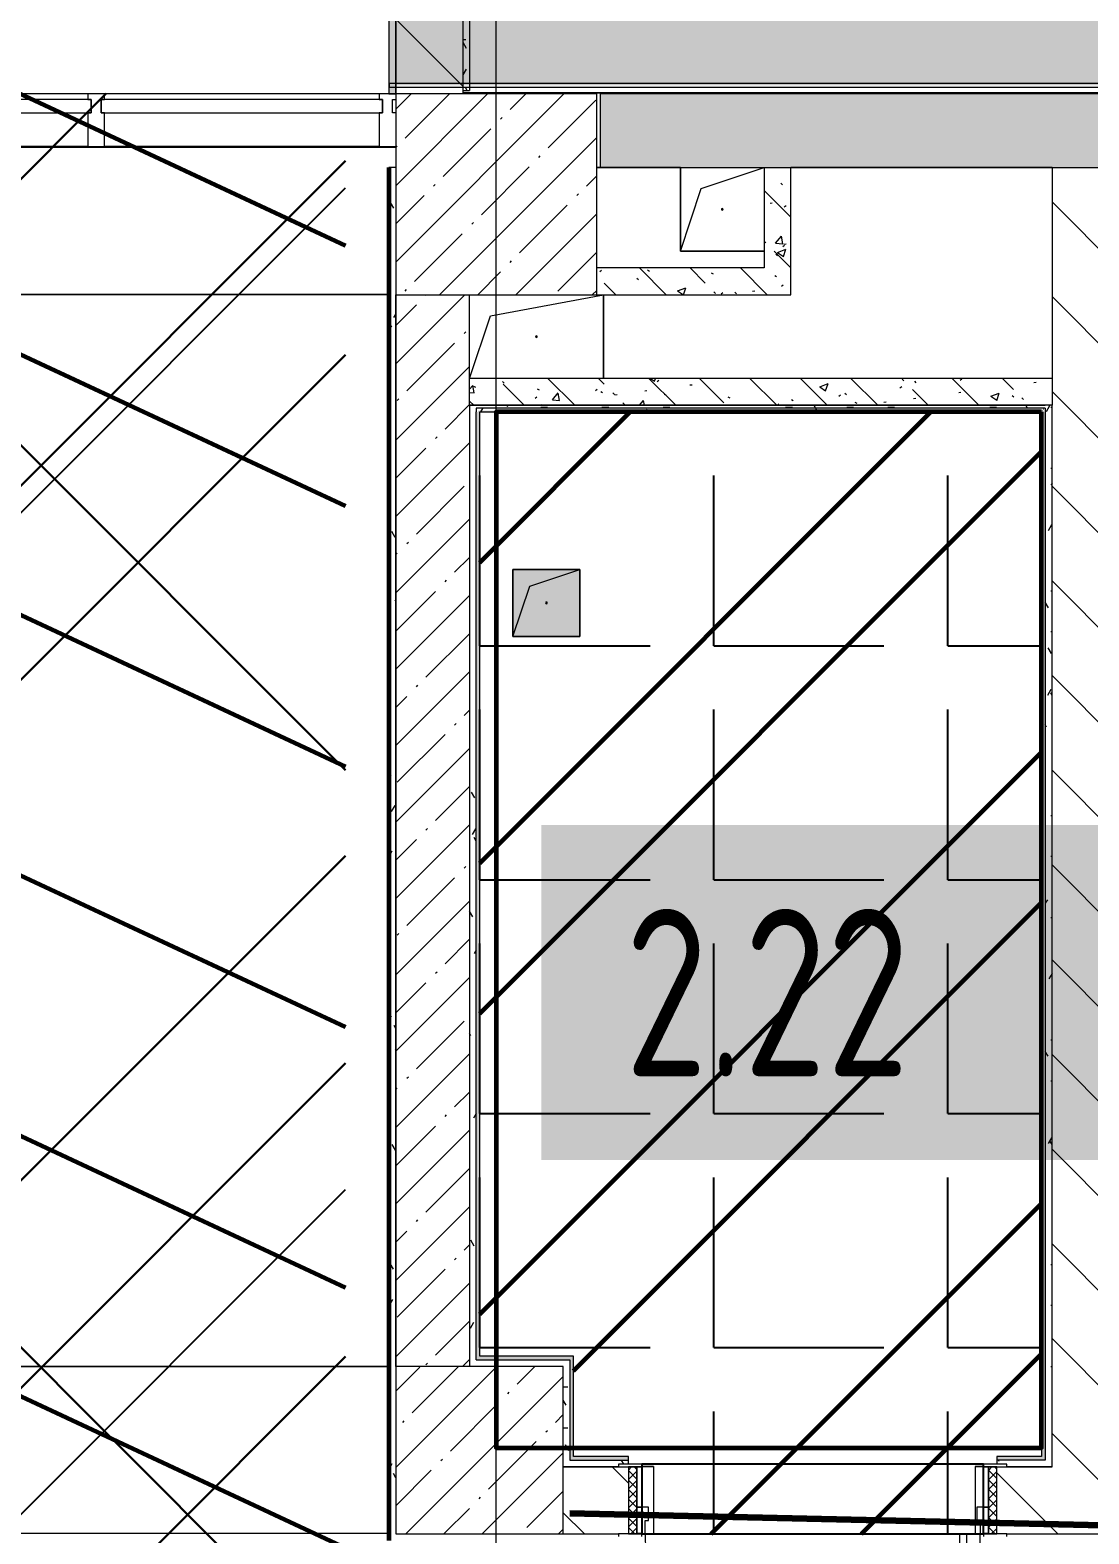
# Model space of a CAD drawing. Header units: millimetres. Extents: x -164500 to 426394, y -23753 to 102118.
# Drawn here: x 161390 to 164552, y 10899 to 15389 of the extents above; entities that cross this region are included whole.
import ezdxf

# ---------------------------------------------------------------- set-up
doc = ezdxf.new("R2010")
doc.units = ezdxf.units.MM
doc.linetypes.add('Осевая', pattern=[6350, 1270, -952.5, 3175, -952.5])
for name, color, linetype, lineweight in [('0) шлифовка', 5, 'Continuous', 60), ('1.4) Плинтус ПЛ-4', 6, 'Continuous', 60), ('196 1-3 этаж гидро изол', 6, 'Continuous', 60), ('284 стык. профилей', 1, 'Continuous', 120), ('5.3) Л-7 Линолеум 4 вып', 230, 'Continuous', 30), ('7.5) НЗ Линолеум Темпо ПЛЮС', 134, 'Continuous', 30), ('A-DOOR-2', 7, 'Continuous', 5), ('A-DOOR-FRAM-2', 7, 'Continuous', 5), ('A-FLOR', 7, 'Continuous', 9), ('A-GENM', 7, 'Continuous', 9), ('A-GLAZ-CURT', 7, 'Continuous', 9), ('A-GLAZ-CURT-1', 7, 'Continuous', 5), ('A-GLAZ-CURT-2', 7, 'Continuous', 20), ('A-GLAZ-CWMG', 7, 'Continuous', 9), ('A-GLAZ-CWMG-1', 7, 'Continuous', 20), ('A-WALL', 7, 'Continuous', 5), ('I-WALL', 7, 'Continuous', 5), ('S-COLS', 7, 'Continuous', 9), ('S-COLS-1', 7, 'Continuous', 5), ('Оси', 7, 'Continuous', 9), ('Оси-2', 7, 'Осевая', 9)]:
    doc.layers.add(name, color=color, linetype=linetype, lineweight=lineweight)
for name, color, linetype in [('1.2) плитка КР3', 160, 'Continuous'), ('2) защита вин плитк', 6, 'Continuous'), ('3.2.3) П-13.2', 6, 'Continuous')]:
    doc.layers.add(name, color=color, linetype=linetype)
doc.layers.add('A-AREA-PATT-1', color=7, linetype='Continuous', lineweight=5, true_color=0xa5bae0, transparency=1)
doc.layers.add('A-AREA-PATT-2', color=7, linetype='Continuous', lineweight=5, true_color=0xcde0ef, transparency=1)
for name, color, linetype, lineweight, true_color in [('A-DOOR-1', 7, 'Continuous', 5, 0xc0c0c0), ('A-DOOR-FRAM-1', 7, 'Continuous', 5, 0xc0c0c0), ('A-WALL-1', 9, 'Continuous', 5, 0x808080), ('A-WALL-FNSH-1', 9, 'Continuous', 5, 0x808080)]:
    doc.layers.add(name, color=color, linetype=linetype, lineweight=lineweight, true_color=true_color)
doc.styles.add('СПДС', font='ГОСТ тип А.ttf', dxfattribs={"width": 0.9})
pattern_1 = [(135, (148772.12, -0.94), (-141.4214, -141.4214), [])]
pattern_2 = [(45, (148772.12, -0.94), (-114.04925, 114.04925), []), (45, (148886.17, -0.94), (-114.04925, 114.04925), [201.612, -40.322, 6.706, -33.617])]
pattern_3 = [(135, (148772.12, -0.94), (-150.8683, -150.8683), [213.36, -35.56, 7.112, -35.56]), (135, (148772.12, 149.83), (-150.8683, -150.8683), []), (50, (148772.12, -0.94), (255.0577, -22.3145), [26.67, -293.37]), (355, (148772.12, -0.94), (-49.3404, 267.479), [21.336, -234.696]), (100.451, (148793.38, -2.8), (205.7195, 245.1636), [22.666, -249.326]), (46.184, (148772.12, 70.18), (379.511, -58.86), [40.005, -440.055]), (96.636, (148803.75, 65.27), (332.3634, 346.399), [33.999, -373.989]), (351.184, (148772.12, 70.18), (332.367, 346.395), [32.004, -352.044]), (21, (148807.68, 52.4), (212.2602, -143.1711), [26.67, -293.37]), (326, (148807.68, 52.4), (86.5224, 257.8632), [21.336, -234.696]), (71.451, (148825.37, 40.47), (298.784, 114.69), [22.666, -249.326]), (37.5, (148772.12, -0.94), (4.32385, 118.3775), [6.706, -225.146, 6.706, -231.546, -235.585]), (37.5, (148772.12, -0.94), (4.32385, 118.3775), [-470.103, 6.706, -228.879]), (7.5, (148772.12, -0.94), (93.5476, 140.2533), [6.706, -129.134, 6.706, -219.812, -89.789]), (7.5, (148772.12, -0.94), (93.5476, 140.2533), [-362.356, 6.706, -83.083]), (327.5, (148692.82, -0.94), (189.82734, -8.0202), [6.706, -82.194, 6.706, -270.662, -368.046]), (327.5, (148692.82, -0.94), (189.82734, -8.0202), [-366.268, 6.706, -361.34]), (317.5, (148657.26, -0.94), (207.3811, 35.5976), [6.706, -108.864, 6.706, -177.495, -261.366]), (317.5, (148657.26, -0.94), (207.3811, 35.5976), [-299.771, 6.706, -254.66])]
pattern_4 = [(0, (148772.123, -0.94), (243.84, 60.96), [20.117, -162.763, 20.117, -162.763, -975.36]), (0, (148772.123, -0.94), (243.84, 60.96), [-365.76, 20.117, -345.643, 20.117, -162.763, -426.72]), (0, (148772.123, -0.94), (243.84, 60.96), [-914.4, 20.117, -101.803, 20.117, -284.683]), (120, (148863.563, 29.54), (-174.71291, 180.69163), [20.117, -162.763, 20.117, -162.763, -975.36]), (120, (148863.563, 29.54), (-174.71291, 180.69163), [-365.76, 20.117, -345.643, 20.117, -162.763, -426.72]), (120, (148863.563, 29.54), (-174.71291, 180.69163), [-914.4, 20.117, -101.803, 20.117, -284.683]), (240, (148894.043, 151.46), (-69.12709, -241.65163), [20.117, -162.763, 20.117, -162.763, -975.36]), (240, (148894.043, 151.46), (-69.12709, -241.65163), [-365.76, 20.117, -345.643, 20.117, -162.763, -426.72]), (240, (148894.043, 151.46), (-69.12709, -241.65163), [-914.4, 20.117, -101.803, 20.117, -284.683])]

# ---------------------------------------------------------------- blocks, each defined once
blk = doc.blocks.new('BSC_Колонна _Прямоугольная - 600х600-V294-Объем проектирования 2 этажа')
at = {"layer": 'S-COLS-1'}
h = blk.add_hatch(dxfattribs=at)
h.set_pattern_fill('FP_25', color=256, style=0, pattern_type=2)
h.set_pattern_definition([(45, (-14010, -14900), (-114.0493, 114.0493), []), (45, (-13895.95, -14900), (-114.0493, 114.0493), [201.612, -40.322, 6.706, -33.617])])
h.paths.add_polyline_path([(-166, -300), (300, -300), (300, 300), (-300, 299.6), (-299.7, -300)])
for p, q in [((300, 300), (-300, 300)), ((-300, 300), (-300, -300)), ((300, -300), (300, 300)), ((-300, -300), (300, -300))]:
    blk.add_line(p, q, dxfattribs=at)
blk = doc.blocks.new('GM_Отверстие прямоугольное _в плите_ - Отверстие-21611859-Объем проектирования 2 этажа')
at = {"layer": 'A-GENM'}
for p, q in [((-100, -100), (-100, 100)), ((-100, 100), (100, 100)), ((100, 100), (-100, 100)), ((-100, 100), (-100, -100)), ((-50, 50), (100, 100)), ((100, 100), (100, -100)), ((100, -100), (100, 100)), ((-100, -100), (-50, 50)), ((100, -100), (-100, -100)), ((-100, -100), (100, -100))]:
    blk.add_line(p, q, dxfattribs=at)
for start, end in [(360, 180), (180, 360)]:
    blk.add_arc((0, 0), 2.5, start, end, dxfattribs=at)
blk = doc.blocks.new('BSC_Колонна _Прямоугольная - 500х500-V397-Объем проектирования 2 этажа')
at = {"layer": 'S-COLS-1'}
h = blk.add_hatch(dxfattribs=at)
h.set_pattern_fill('FP_139', color=256, style=0, pattern_type=2)
h.set_pattern_definition([(45, (-13960, -11150), (-114.0493, 114.0493), []), (45, (-13845.95, -11150), (-114.0493, 114.0493), [201.612, -40.322, 6.706, -33.617])])
h.paths.add_polyline_path([(-250, -250), (250, -250), (249.8, 250), (-250, 247.8)])
for p, q in [((250, 250), (-250, 250)), ((-250, 250), (-250, -250)), ((250, -250), (250, 250)), ((-250, -250), (250, -250))]:
    blk.add_line(p, q, dxfattribs=at)
blk = doc.blocks.new('GM_Отверстие прямоугольное _в плите_ - Отверстие-V414-Объем проектирования 2 этажа')
at = {"layer": 'A-GENM'}
for p, q in [((-137.5, 62.5), (200, 125)), ((200, 125), (200, -125)), ((200, -125), (200, 125)), ((-200, -125), (-137.5, 62.5))]:
    blk.add_line(p, q, dxfattribs=at)
for start, end in [(360, 180), (180, 360)]:
    blk.add_arc((0, 0), 2.5, start, end, dxfattribs=at)
blk = doc.blocks.new('Прямоугольный импост - Импост структурный с накладкой - 160мм-23997896-Объем проектирования 2 этажа')
at = {"layer": 'A-GLAZ-CWMG-1'}
for p, q in [((-50, 40), (-50, 140)), ((-50, 140), (-0.3, 140)), ((-40, 40), (-50, 40)), ((-50, -17), (-50, 0)), ((-50, 0), (-40, 0)), ((-40, 0), (-40, 40)), ((-10, 40), (-10, 0)), ((-0.3, 40), (-10, 40)), ((-10, 0), (-0.3, 0)), ((-0.3, -17), (-50, -17))]:
    blk.add_line(p, q, dxfattribs=at)
blk = doc.blocks.new('Системная панель - Стекло - 40мм-23997898-Объем проектирования 2 этажа')
at = {"layer": 'A-GLAZ-CURT-2'}
for p, q in [((420.1, 0), (-420.1, 0)), ((-420.1, 0), (-420.1, -40)), ((-420.1, -40), (420.1, -40)), ((420.1, -40), (420.1, 0))]:
    blk.add_line(p, q, dxfattribs=at)
blk = doc.blocks.new('Прямоугольный импост - Импост структурный с накладкой - 160мм-23771920-Объем проектирования 2 этажа')
at = {"layer": 'A-GLAZ-CWMG'}
for p, q in [((13660.3, 15200), (12840, 15200)), ((13660.3, 15043), (12840, 15043))]:
    blk.add_line(p, q, dxfattribs=at)
blk = doc.blocks.new('Прямоугольный импост - Импост структурный с накладкой - 160мм-23997894-Объем проектирования 2 этажа')
at = {"layer": 'A-GLAZ-CWMG-1'}
for p, q in [((-25, 40), (-25, 140)), ((-25, 140), (25, 140)), ((25, 140), (25, 40)), ((-15, 40), (-25, 40)), ((-25, -17), (-25, 0)), ((-25, 0), (-15, 0)), ((-15, 0), (-15, 40)), ((15, 40), (15, 0)), ((25, 40), (15, 40)), ((15, 0), (25, 0)), ((25, 0), (25, -17)), ((25, -17), (-25, -17))]:
    blk.add_line(p, q, dxfattribs=at)
blk = doc.blocks.new('Системная панель - Стекло - 40мм-V436-Объем проектирования 2 этажа')
at = {"layer": 'A-GLAZ-CURT-1'}
h = blk.add_hatch(dxfattribs=at)
h.set_pattern_fill('FP_210', color=256, style=0, pattern_type=2)
h.set_pattern_definition([(45, (-12585, -14983), (-565.685, 565.685), [400, -1200]), (45, (-12985, -15183), (-565.685, 565.685), [1200, -400]), (45, (-12185, -15383), (-565.685, 565.685), [400, -1200])])
h.paths.add_polyline_path([(415, -40), (415, 0), (-415, 0), (-415, -40), (405, -40)])
at = {"layer": 'A-GLAZ-CURT-2'}
for p, q in [((415, 0), (-415, 0)), ((-415, 0), (-415, -40)), ((415, -40), (415, 0)), ((-415, -40), (415, -40))]:
    blk.add_line(p, q, dxfattribs=at)
blk = doc.blocks.new('Прямоугольный импост - Импост структурный с накладкой - 160мм-23771909-Объем проектирования 2 этажа')
at = {"layer": 'A-GLAZ-CWMG'}
for p, q in [((11930, 15200), (11120, 15200)), ((11930, 15043), (11120, 15043))]:
    blk.add_line(p, q, dxfattribs=at)
blk = doc.blocks.new('GM_Отверстие прямоугольное _в плите_ - Отверстие-V442-Объем проектирования 2 этажа')
at = {"layer": 'A-GENM'}
for p, q in [((-125, -125), (-125, 125)), ((-125, 125), (-125, -125)), ((-62.5, 62.5), (125, 125)), ((-125, -125), (-62.5, 62.5)), ((125, -125), (-125, -125)), ((-125, -125), (125, -125))]:
    blk.add_line(p, q, dxfattribs=at)
for start, end in [(360, 180), (180, 360)]:
    blk.add_arc((0, 0), 2.5, start, end, dxfattribs=at)

msp = doc.modelspace()

# ---------------------------------------------------------------- hatches: boundary and pattern name
at = {"layer": '0) шлифовка', "true_color": 0x2776bb}
h = msp.add_hatch(dxfattribs=at)
h.set_pattern_fill('ANSI31', color=152, scale=222, angle=110)
h.set_pattern_definition([(155, (149298.1, 20823.34), (-297.882, -638.81), [])])
h.paths.add_polyline_path([(162332.033, 15200), (155553.123, 15200), (155553.123, 13999), (153132.123, 13999), (153132.123, 7921), (162332.033, 7921)])
at = {"layer": '1.2) плитка КР3'}
h = msp.add_hatch(dxfattribs=at)
h.set_pattern_fill('ANGLE', color=256, scale=100)
h.set_pattern_definition([(0, (162733.1, 14249.06), (0, 698.5), [508, -190.5]), (90, (162733.1, 14249.06), (-698.5, 4e-14), [508, -190.5])])
h.paths.add_polyline_path([(164411.123, 14249.059), (162733.123, 14249.059), (162733.123, 11430.059), (163013.123, 11430.059), (163013.123, 11130.059), (163177.123, 11130.059), (163177.123, 11119.059), (163177.123, 11107.059), (163217.123, 11107.059), (164237.123, 11107.059), (164277.123, 11107.059), (164277.123, 11119.059), (164277.123, 11130.059), (164411.123, 11130.059)])
h.paths.add_polyline_path([(163032.123, 13579.059), (162832.123, 13579.059), (162832.123, 13779.059), (163032.123, 13779.059)], flags=16)
h.paths.add_polyline_path([(162934.623, 13679.059, -1), (162929.623, 13679.059, -1)], flags=0)
h.paths.add_polyline_path([(164217.123, 10979.059), (164237.123, 10979.059), (164237.123, 11107.059), (163217.123, 11107.059), (163217.123, 11099.059), (163217.123, 10979.059), (163237.123, 10979.059), (163237.123, 10939.059), (163227.123, 10939.059), (163227.123, 10899.059), (164227.123, 10899.059), (164227.123, 10939.059), (164217.123, 10939.059)])
at = {"layer": '196 1-3 этаж гидро изол'}
h = msp.add_hatch(dxfattribs=at)
h.set_pattern_fill('ANSI32', color=256, scale=100)
h.set_pattern_definition([(45, (162733.1, 14249.1), (-673.52, 673.52), []), (45, (163182.1, 14249.1), (-673.52, 673.52), [])])
h.paths.add_polyline_path([(164411.123, 14249.059), (162733.123, 14249.059), (162733.123, 11430.059), (163013.123, 11430.059), (163013.123, 11130.059), (163177.123, 11130.059), (163177.123, 11119.059), (163177.123, 11107.059), (163217.123, 11107.059), (164237.123, 11107.059), (164277.123, 11107.059), (164277.123, 11119.059), (164277.123, 11130.059), (164411.123, 11130.059)])
h.paths.add_polyline_path([(163032.123, 13579.059), (162832.123, 13579.059), (162832.123, 13779.059), (163032.123, 13779.059)], flags=16)
h.paths.add_polyline_path([(162934.623, 13679.059, -1), (162929.623, 13679.059, -1)], flags=0)
h.paths.add_polyline_path([(164217.123, 10979.059), (164237.123, 10979.059), (164237.123, 11107.059), (163217.123, 11107.059), (163217.123, 11099.059), (163217.123, 10979.059), (163237.123, 10979.059), (163237.123, 10939.059), (163227.123, 10939.059), (163227.123, 10899.059), (164227.123, 10899.059), (164227.123, 10939.059), (164217.123, 10939.059)])
at = {"layer": '2) защита вин плитк'}
h = msp.add_hatch(dxfattribs=at)
h.set_pattern_fill('ANSI31', color=256, scale=600)
h.set_pattern_definition([(45, (149298.1, 20823.3), (-1347.04, 1347.04), [])])
h.paths.add_polyline_path([(162332.033, 15200), (155553.123, 15200), (155553.123, 13999), (153132.123, 13999), (153132.123, 7921), (162332.033, 7921)])
at = {"layer": '3.2.3) П-13.2'}
h = msp.add_hatch(dxfattribs=at)
h.set_pattern_fill('ANSI32', color=256, scale=222)
h.set_pattern_definition([(45, (149298.1, 20823.3), (-1495.21, 1495.21), []), (45, (150295, 20823.3), (-1495.2, 1495.2), [])])
h.paths.add_polyline_path([(162332.033, 15200), (155553.123, 15200), (155553.123, 13999), (153132.123, 13999), (153132.123, 7921), (162332.033, 7921)])
at = {"layer": '5.3) Л-7 Линолеум 4 вып'}
h = msp.add_hatch(dxfattribs=at)
h.set_pattern_fill('ANSI37', color=256, scale=600)
h.set_pattern_definition([(45, (149298.1, 20823.3), (-1347.04, 1347.04), []), (135, (149298.1, 20823.3), (-1347.04, -1347.04), [])])
h.paths.add_polyline_path([(162332.033, 15200), (155553.123, 15200), (155553.123, 13999), (153132.123, 13999), (153132.123, 7921), (162332.033, 7921)])
at = {"layer": '7.5) НЗ Линолеум Темпо ПЛЮС'}
h = msp.add_hatch(dxfattribs=at)
h.set_pattern_fill('ANSI31', color=256, scale=333)
h.set_pattern_definition([(45, (149298.1, 20823.3), (-747.606, 747.606), [])])
h.paths.add_polyline_path([(162332.033, 15200), (155553.123, 15200), (155553.123, 13999), (153132.123, 13999), (153132.123, 7921), (162332.033, 7921)])
at = {"layer": 'A-AREA-PATT-1'}
h = msp.add_hatch(color=256, dxfattribs=at)
h.paths.add_polyline_path([(170888.244, 13759.059), (171341.623, 13759.059), (171341.623, 13999.059), (169002.623, 13999.059), (169002.623, 13759.059), (170661.623, 13759.059)])
h.paths.add_polyline_path([(170656.623, 14979.059), (170661.623, 14979.059), (170661.623, 15089.059), (170656.623, 15089.059), (170656.623, 15349.059), (170651.123, 15349.059), (170651.123, 15379.727), (177322.123, 15379.727), (177322.123, 15429.89), (170662.123, 15429.89), (170662.123, 20499.059), (170682.123, 20499.059), (170682.123, 26269.44), (177322.123, 26269.44), (177322.123, 26344.558), (170656.623, 26344.558), (170656.623, 26853.558), (168987.623, 26853.558), (168987.623, 26480.745), (167507.88, 26480.745), (167507.88, 26273.559), (166856.88, 26273.559), (166855.296, 26478.558), (163552.623, 26478.558), (163552.123, 24658.558), (162482.123, 24658.558), (162482.38, 22225.559), (163107.623, 22225.559), (163107.623, 21573.559), (162482.123, 21573.559), (162482.38, 18483.559), (163107.623, 18483.559), (163107.623, 17825.559), (162482.123, 17825.559), (162483.949, 15224.559), (169002.623, 15224.559), (169002.623, 15202.473), (170651.123, 15200.688), (170651.123, 15199.059), (169002.623, 15199.059), (169002.623, 14979.059), (169843.502, 14979.059)])
at = {"layer": 'A-AREA-PATT-2'}
h = msp.add_hatch(color=256, dxfattribs=at)
h.paths.add_polyline_path([(162832.123, 13579.059), (163032.123, 13579.059), (163032.123, 13779.059), (162832.123, 13779.059)])
h.paths.add_polyline_path([(164411.123, 14249.059), (164414.148, 14254.559), (162727.623, 14252.607), (162728.168, 14249.059), (164386.656, 14249.059)])
h.paths.add_polyline_path([(164413.885, 14249.059), (164416.623, 14249.059), (164416.623, 14254.559), (164411.123, 14249.059)])
at = {"layer": 'A-DOOR-2'}
h = msp.add_hatch(dxfattribs=at)
h.set_pattern_fill('FP_75', color=256, angle=180, style=0, pattern_type=2)
h.set_pattern_definition([(315, (161988.212, 10834.374), (14.14214, 14.14214), []), (45, (161988.212, 10834.374), (-14.14214, 14.14214), [])])
h.paths.add_polyline_path([(163202.123, 10899.059), (163202.123, 11099.059), (163177.123, 11099.059), (163177.123, 10899.059)])
at = {"layer": 'A-DOOR-FRAM-2'}
h = msp.add_hatch(dxfattribs=at)
h.set_pattern_fill('FP_76', color=256, angle=180, style=0, pattern_type=2)
h.set_pattern_definition([(225, (164111.007, 10834.374), (14.1421, -14.1421), []), (315, (164111.007, 10834.374), (14.1421, 14.1421), [])])
h.paths.add_polyline_path([(164257.123, 10899.059), (164277.123, 10899.059), (164277.123, 11099.059), (164252.123, 11099.059), (164252.123, 10899.059)])
at = {"layer": 'I-WALL'}
h = msp.add_hatch(dxfattribs=at)
h.set_pattern_fill('FP_23', color=256, style=0, pattern_type=2)
h.set_pattern_definition(pattern_1)
h.paths.add_polyline_path([(162482.38, 15199.059), (162682.38, 15199.059), (162682.38, 17849.059), (162482.38, 17849.059), (162482.38, 15224.559)])
h.paths.add_polyline_path([(162482.38, 18449.059), (162682.38, 18449.059), (162682.38, 21599.059), (162482.38, 21599.059), (162482.38, 18483.559)])
h.paths.add_polyline_path([(162482.38, 22199.059), (162682.38, 22199.059), (162682.38, 26299.058), (162482.38, 26299.058), (162482.38, 22225.559)])
h = msp.add_hatch(dxfattribs=at)
h.set_pattern_fill('FP_191', color=256, style=0, pattern_type=2)
h.set_pattern_definition(pattern_4)
h.paths.add_polyline_path([(162462.123, 15199.059), (162482.123, 15199.059), (162482.123, 24659.058), (162462.123, 24658.558), (162462.123, 15976.772)])
h = msp.add_hatch(dxfattribs=at)
h.set_pattern_fill('FP_191', color=256, style=0, pattern_type=2)
h.set_pattern_definition(pattern_4)
h.paths.add_polyline_path([(162682.38, 15209.059), (162702.38, 15209.059), (162702.38, 15219.059), (162682.38, 15219.059)])
h.paths.add_polyline_path([(162682.38, 15229.101), (162702.38, 15230.059), (162702.38, 17849.059), (162682.38, 17849.059), (162682.38, 15230.059)])
h = msp.add_hatch(dxfattribs=at)
h.set_pattern_fill('FP_1', color=256, style=0, pattern_type=2)
h.set_pattern_definition(pattern_2)
h.paths.add_polyline_path([(179382.123, 14979.059), (179562.123, 14979.059), (179562.123, 15199.059), (179382.123, 15199.059), (179382.123, 14983.518)])
h.paths.add_polyline_path([(165582.123, 14979.059), (166882.38, 14979.397), (166882.38, 15199.059), (163092.123, 15199.059), (163092.123, 14979.059), (165507.095, 14979.059)])
h.paths.add_polyline_path([(178516.314, 14979.059), (178782.123, 14979.059), (178782.123, 15199.059), (175182.123, 15199.059), (175182.123, 14979.059), (177070.845, 14979.059)])
h.paths.add_polyline_path([(168982.123, 14979.059), (170682.123, 14979.059), (170682.123, 15199.059), (167482.38, 15199.059), (167482.38, 14979.059), (168762.123, 14979.059)])
h.paths.add_polyline_path([(174582.123, 14979.059), (174582.123, 15199.059), (171282.123, 15199.059), (171282.123, 14979.059), (171288.97, 14979.059)])
h = msp.add_hatch(dxfattribs=at)
h.set_pattern_fill('FP_191', color=256, style=0, pattern_type=2)
h.set_pattern_definition(pattern_4)
h.paths.add_polyline_path([(162482.123, 10879.059), (162482.38, 10879.059), (162482.123, 14979.059), (162462.38, 14979.059), (162462.38, 10879.059)])
h = msp.add_hatch(dxfattribs=at)
h.set_pattern_fill('FP_41', color=256, style=0, pattern_type=2)
h.set_pattern_definition(pattern_3)
h.paths.add_polyline_path([(163662.123, 14679.059), (163662.123, 14979.059), (163582.123, 14979.059), (163582.123, 14679.059), (163615.247, 14679.059)])
h = msp.add_hatch(dxfattribs=at)
h.set_pattern_fill('FP_23', color=256, style=0, pattern_type=2)
h.set_pattern_definition(pattern_1)
h.paths.add_polyline_path([(164442.251, 11099.059), (164627.123, 11100.559), (164627.123, 11107.059), (164642.123, 11107.059), (164642.123, 14979.059), (164442.123, 14979.059), (164442.123, 11099.059)])
h = msp.add_hatch(dxfattribs=at)
h.set_pattern_fill('FP_41', color=256, style=0, pattern_type=2)
h.set_pattern_definition(pattern_3)
h.paths.add_polyline_path([(163582.123, 14599.059), (163662.123, 14599.059), (163662.123, 14679.059), (163082.123, 14679.059), (163082.123, 14599.059), (163332.123, 14599.059)])
h = msp.add_hatch(dxfattribs=at)
h.set_pattern_fill('FP_1', color=256, style=0, pattern_type=2)
h.set_pattern_definition(pattern_2)
h.paths.add_polyline_path([(162482.123, 11399.059), (162702.123, 11399.059), (162702.123, 14599.059), (162482.123, 14599.059), (162482.123, 12669.267)])
h = msp.add_hatch(dxfattribs=at)
h.set_pattern_fill('FP_41', color=256, style=0, pattern_type=2)
h.set_pattern_definition(pattern_3)
h.paths.add_polyline_path([(164308.645, 14269.059), (164442.123, 14269.059), (164442.123, 14349.059), (162702.123, 14349.059), (162703.666, 14269.059), (164212.123, 14269.059)])
h = msp.add_hatch(dxfattribs=at)
h.set_pattern_fill('FP_191', color=256, style=0, pattern_type=2)
h.set_pattern_definition(pattern_4)
h.paths.add_polyline_path([(164422.123, 14260.059), (164414.148, 14254.559), (164417.173, 14260.059), (164422.053, 14260.059)])
h.paths.add_polyline_path([(164417.123, 14249.059), (164422.123, 14249.059), (164421.996, 14269.057), (162702.123, 14269.059), (162704.073, 14249.059), (164416.623, 14249.059)])
h = msp.add_hatch(dxfattribs=at)
h.set_pattern_fill('FP_191', color=256, style=0, pattern_type=2)
h.set_pattern_definition(pattern_4)
h.paths.add_polyline_path([(162702.123, 11399.059), (162722.123, 11399.257), (162722.123, 14249.059), (162702.123, 14249.059), (162702.123, 11464.667)])
for points in [[(162722.123, 11419.059), (162733.123, 11419.059), (162733.123, 14249.059), (162722.124, 14248.928), (162722.123, 11459.824)], [(164411.123, 14249.059), (164419.873, 14260.059), (164417.156, 14260.026)], [(164411.123, 11130.059), (164422.123, 11130.059), (164422.123, 14249.059), (164411.123, 14249.059), (164411.123, 11361.728)], [(162890.49, 11419.059), (163013.123, 11419.059), (163013.123, 11430.059), (162733.123, 11430.059), (162733.123, 11419.059)], [(163002.123, 11119.059), (163013.123, 11119.059), (163013.123, 11419.059), (163002.123, 11419.059), (163002.123, 11130.059)]]:
    msp.add_hatch(color=256, dxfattribs=at).paths.add_polyline_path(points)
h = msp.add_hatch(dxfattribs=at)
h.set_pattern_fill('FP_191', color=256, style=0, pattern_type=2)
h.set_pattern_definition(pattern_4)
h.paths.add_polyline_path([(164422.123, 11119.059), (164442.123, 11119.059), (164442.123, 14269.059), (164422.123, 14269.059), (164422.123, 11130.059)])
h = msp.add_hatch(dxfattribs=at)
h.set_pattern_fill('FP_191', color=256, style=0, pattern_type=2)
h.set_pattern_definition(pattern_4)
h.paths.add_polyline_path([(162982.123, 11119.059), (163002.123, 11119.059), (163002.123, 11399.059), (162982.123, 11396.872), (162982.123, 11361.728)])
h = msp.add_hatch(dxfattribs=at)
h.set_pattern_fill('FP_191', color=256, style=0, pattern_type=2)
h.set_pattern_definition(pattern_4)
h.paths.add_polyline_path([(164442.123, 11099.059), (164442.123, 11119.059), (164277.123, 11119.059), (164277.123, 11107.059), (164307.123, 11107.059), (164307.123, 11099.059), (164422.994, 11099.059)])
h.paths.add_polyline_path([(162982.123, 11099.059), (163147.123, 11099.059), (163147.123, 11107.059), (163177.123, 11107.059), (163177.123, 11119.059), (162982.123, 11119.059)])
h = msp.add_hatch(dxfattribs=at)
h.set_pattern_fill('FP_23', color=256, style=0, pattern_type=2)
h.set_pattern_definition(pattern_1)
h.paths.add_polyline_path([(168482.123, 10899.059), (168482.123, 11099.059), (165757.123, 11099.059), (165757.123, 10899.059), (168398.033, 10899.059)])
h.paths.add_polyline_path([(163147.123, 10899.059), (163177.123, 10899.059), (163177.123, 11099.059), (162982.123, 11099.059), (162982.123, 10899.059)])
h.paths.add_polyline_path([(164277.123, 10899.059), (164657.123, 10899.059), (164657.123, 11099.059), (164277.123, 11099.059), (164277.123, 11083.32)])
h = msp.add_hatch(color=256, dxfattribs=at)
h.paths.add_polyline_path([(164411.123, 11119.059), (164422.123, 11119.059), (164422.123, 11130.059), (164277.123, 11130.059), (164277.123, 11119.059)])
h.paths.add_polyline_path([(163089.776, 11119.059), (163177.123, 11119.059), (163177.123, 11130.059), (163013.123, 11130.059), (163013.123, 11119.059), (163022.123, 11119.059)])

# ---------------------------------------------------------------- linework, layer by layer
at = {"layer": '1.2) плитка КР3'}
msp.add_lwpolyline([(163217.123, 10899.059), (164237.123, 10899.059), (164237.123, 11107.059), (163217.123, 11107.059)], close=True, dxfattribs=at)
at = {"layer": '1.4) Плинтус ПЛ-4'}
msp.add_line((162461.38, 14979.059), (162461.38, 10879.059), dxfattribs=at)
at = {"layer": '196 1-3 этаж гидро изол'}
msp.add_lwpolyline([(164411.123, 14249.059), (162782.123, 14249.059), (162782.123, 11155.715), (164411.123, 11155.715)], close=True, dxfattribs=at)
at = {"layer": '284 стык. профилей'}
msp.add_lwpolyline([(163002.123, 10961.112), (165745.147, 10899.059)], dxfattribs=at)
at = {"layer": 'A-DOOR-1'}
for p, q in [((164227.123, 10899.059), (164187.123, 10899.059)), ((164187.123, 10899.059), (164187.123, 9899.059)), ((164227.123, 9899.059), (164227.123, 10899.059))]:
    msp.add_line(p, q, dxfattribs=at)
msp.add_arc((164227.123, 10899.059), 1000, 180, 270, dxfattribs=at)
at = {"layer": 'A-DOOR-FRAM-1'}
for p, q in [((163217.123, 11107.059), (163147.123, 11107.059)), ((163147.123, 11107.059), (163147.123, 11099.059)), ((163147.123, 11099.059), (163217.123, 11099.059)), ((163202.123, 11099.059), (163177.123, 11099.059)), ((163177.123, 11099.059), (163177.123, 10899.059)), ((163202.123, 10899.059), (163202.123, 11099.059)), ((163217.123, 11099.059), (163202.123, 11099.059)), ((163202.123, 11099.059), (163202.123, 10979.059)), ((163217.123, 11099.059), (163217.123, 11107.059)), ((163217.123, 10979.059), (163217.123, 11099.059)), ((164237.123, 11107.059), (164237.123, 11099.059)), ((164307.123, 11107.059), (164237.123, 11107.059)), ((164237.123, 11099.059), (164237.123, 10979.059)), ((164252.123, 11099.059), (164237.123, 11099.059)), ((164237.123, 11099.059), (164307.123, 11099.059)), ((164252.123, 11099.059), (164252.123, 10899.059)), ((164277.123, 11099.059), (164252.123, 11099.059)), ((164252.123, 10979.059), (164252.123, 11099.059)), ((164277.123, 10899.059), (164277.123, 11099.059)), ((164307.123, 11099.059), (164307.123, 11107.059)), ((163237.123, 10979.059), (163202.123, 10979.059)), ((163202.123, 10979.059), (163202.123, 10899.059)), ((163202.123, 10979.059), (163217.123, 10979.059)), ((163237.123, 10939.059), (163237.123, 10979.059)), ((164252.123, 10979.059), (164217.123, 10979.059)), ((164217.123, 10979.059), (164217.123, 10939.059)), ((164237.123, 10979.059), (164252.123, 10979.059)), ((164252.123, 10899.059), (164252.123, 10979.059)), ((163227.123, 10899.059), (163227.123, 10939.059)), ((163227.123, 10939.059), (163237.123, 10939.059)), ((164217.123, 10939.059), (164227.123, 10939.059)), ((164227.123, 10939.059), (164227.123, 10899.059)), ((163217.123, 10899.059), (163147.123, 10899.059)), ((163147.123, 10899.059), (163147.123, 10891.059)), ((163177.123, 10899.059), (163202.123, 10899.059)), ((163217.123, 10900.059), (163202.123, 10900.059)), ((163202.123, 10900.059), (163202.123, 10899.059)), ((163202.123, 10899.059), (163227.123, 10899.059)), ((163202.123, 10899.059), (163217.123, 10899.059)), ((163217.123, 10899.059), (163217.123, 10900.059)), ((163217.123, 10891.059), (163217.123, 10899.059)), ((164227.123, 10899.059), (164252.123, 10899.059)), ((164237.123, 10900.059), (164237.123, 10899.059)), ((164252.123, 10900.059), (164237.123, 10900.059)), ((164237.123, 10899.059), (164252.123, 10899.059)), ((164237.123, 10899.059), (164237.123, 10891.059)), ((164307.123, 10899.059), (164237.123, 10899.059)), ((164252.123, 10899.059), (164252.123, 10900.059)), ((164252.123, 10899.059), (164277.123, 10899.059)), ((164307.123, 10891.059), (164307.123, 10899.059))]:
    msp.add_line(p, q, dxfattribs=at)
at = {"layer": 'A-FLOR'}
for p, q in [((162482.123, 15183), (162482.123, 15143)), ((162482.123, 15182.059), (162482.123, 15142.059)), ((162682.38, 15203.414), (170651.123, 15203.414)), ((162682.38, 15202.473), (170651.123, 15202.473)), ((162482.123, 15043), (162482.123, 14980)), ((162482.123, 15040), (155552.123, 15040)), ((162482.123, 15039.059), (155552.123, 15039.059)), ((162482.123, 15042.059), (162482.123, 14979.059)), ((162482.123, 15040), (162482.123, 14980)), ((162482.123, 15039.059), (162482.123, 14979.059)), ((163082.123, 14980), (163332.123, 14980)), ((163082.123, 14979.059), (163332.123, 14979.059)), ((163662.123, 14980), (164442.123, 14980)), ((163662.123, 14979.059), (164442.123, 14979.059)), ((162462.38, 14600), (155552.123, 14600)), ((162462.38, 14599.059), (155552.123, 14599.059)), ((155552.123, 11400), (162462.38, 11400)), ((155552.123, 11399.059), (162462.38, 11399.059)), ((163252.123, 11100), (163217.123, 11100)), ((163252.123, 11099.059), (163217.123, 11099.059)), ((163252.123, 11100), (163252.123, 10897.813)), ((163252.123, 11099.059), (163252.123, 10896.872)), ((164237.123, 11100), (164212.123, 11100)), ((164212.123, 11100), (164212.123, 10900)), ((164237.123, 11099.059), (164212.123, 11099.059)), ((164212.123, 11099.059), (164212.123, 10899.059)), ((162462.38, 10900), (155552.123, 10900)), ((163227.123, 10900), (164187.123, 10900)), ((163227.123, 10899.059), (164187.123, 10899.059)), ((164167.123, 9990.055), (164167.123, 10900)), ((164167.123, 10900), (164187.123, 10900)), ((164167.123, 9989.114), (164167.123, 10899.059)), ((164167.123, 10899.059), (164187.123, 10899.059))]:
    msp.add_line(p, q, dxfattribs=at)
at = {"layer": 'A-WALL'}
for p, q in [((162702.38, 17829.059), (162702.38, 15209.059)), ((162702.38, 15230.059), (162703.38, 15230.059)), ((162702.123, 14269.059), (162702.123, 11399.059)), ((162722.123, 11419.059), (162722.123, 14249.059)), ((164442.123, 14269.059), (164422.123, 14269.059)), ((164422.123, 14260.059), (164422.123, 11119.059)), ((164442.123, 11099.059), (164442.123, 14269.059)), ((162722.123, 11419.059), (163002.123, 11419.059)), ((163002.123, 11399.059), (163002.123, 11119.059)), ((163147.123, 11099.059), (162982.123, 11099.059)), ((162982.123, 11099.059), (163147.123, 11099.059)), ((163002.123, 11119.059), (163177.123, 11119.059)), ((164422.123, 11119.059), (164277.123, 11119.059)), ((164442.123, 11099.059), (164307.123, 11099.059)), ((164307.123, 11099.059), (164442.123, 11099.059)), ((162982.123, 10899.059), (163147.123, 10899.059)), ((164307.123, 10899.059), (164627.123, 10899.059))]:
    msp.add_line(p, q, dxfattribs=at)
at = {"layer": 'A-WALL-1'}
for p, q in [((162482.123, 15199.059), (162482.123, 17849.059)), ((162482.38, 17849.059), (162482.38, 15199.059)), ((162682.38, 17849.059), (162682.38, 15199.059)), ((162462.123, 15199.058), (162482.123, 15199.058)), ((162682.38, 15209.059), (162702.38, 15209.059)), ((166882.38, 15199.059), (163092.123, 15199.059)), ((163092.123, 15199.059), (163092.123, 14979.059)), ((162482.123, 14979.059), (162462.38, 14979.059)), ((163332.123, 14979.059), (164642.123, 14979.059)), ((163582.123, 14979.059), (163582.123, 14679.059)), ((163662.123, 14599.059), (163662.123, 14979.059)), ((164442.123, 14979.059), (164442.123, 14269.059)), ((163582.123, 14679.059), (163082.123, 14679.059)), ((162482.123, 14599.059), (162482.123, 11399.059)), ((162482.38, 11399.059), (162482.38, 14599.059)), ((162702.123, 14269.059), (162702.123, 14599.059)), ((163082.123, 14599.059), (163662.123, 14599.059)), ((164442.123, 14349.059), (162702.123, 14349.059)), ((162702.123, 14269.059), (164422.123, 14269.059)), ((164422.123, 14269.059), (162702.123, 14269.059)), ((162733.123, 14249.059), (164411.123, 14249.059)), ((163177.123, 11107.059), (163177.123, 11119.059)), ((164277.123, 11119.059), (164277.123, 11107.059))]:
    msp.add_line(p, q, dxfattribs=at)
at = {"layer": 'A-WALL-FNSH-1'}
for p, q in [((162461.123, 24658.058), (162461.123, 15199.058)), ((162462.123, 15199.058), (162462.123, 24658.058)), ((162703.38, 15230.059), (162703.38, 17828.059)), ((162702.38, 15230.059), (162462.123, 15230.059)), ((162462.123, 15230.059), (162462.123, 15219.059)), ((170651.123, 15230.059), (162703.38, 15230.059)), ((162461.123, 15199.058), (162462.123, 15199.058)), ((162462.123, 15219.059), (170651.123, 15219.059)), ((162462.38, 14979.059), (162461.38, 14979.059)), ((162462.38, 10879.059), (162462.38, 14979.059)), ((164422.123, 14260.059), (162722.123, 14260.059)), ((162722.123, 14260.059), (162722.123, 14249.059)), ((162733.123, 11430.059), (162733.123, 14249.059)), ((164411.123, 14249.059), (164411.123, 11130.059)), ((163013.123, 11430.059), (162733.123, 11430.059)), ((163002.123, 11419.059), (163002.123, 11399.059)), ((163013.123, 11130.059), (163013.123, 11430.059)), ((163177.123, 11130.059), (163013.123, 11130.059)), ((163177.123, 11119.059), (163177.123, 11130.059)), ((164411.123, 11130.059), (164277.123, 11130.059)), ((164277.123, 11130.059), (164277.123, 11119.059))]:
    msp.add_line(p, q, dxfattribs=at)
at = {"layer": 'Оси'}
msp.add_lwpolyline([(162782.123, -1907.2), (162782.123, 3092.8), (162782.123, 22397.13), (162782.123, 27397.13)], dxfattribs=at)
at = {"layer": 'Оси-2'}
msp.add_line((162782.123, 3093.741), (162782.123, 22398.071), dxfattribs=at)

# ---------------------------------------------------------------- block references
at = {"layer": 'A-GENM'}
for name, p in [('GM_Отверстие прямоугольное _в плите_ - Отверстие-V442-Объем проектирования 2 этажа', (163457.123, 14854.059)), ('GM_Отверстие прямоугольное _в плите_ - Отверстие-V414-Объем проектирования 2 этажа', (162902.123, 14474.059)), ('GM_Отверстие прямоугольное _в плите_ - Отверстие-21611859-Объем проектирования 2 этажа', (162932.123, 13679.059))]:
    msp.add_blockref(name, p, dxfattribs=at)
at = {"layer": 'A-GLAZ-CURT'}
for name, p in [('Системная панель - Стекло - 40мм-V436-Объем проектирования 2 этажа', (161157.123, 15182.059)), ('Системная панель - Стекло - 40мм-23997898-Объем проектирования 2 этажа', (162022.252, 15182.059))]:
    msp.add_blockref(name, p, dxfattribs=at)
at = {"layer": 'A-GLAZ-CWMG'}
for name, p in [('Прямоугольный импост - Импост структурный с накладкой - 160мм-23771909-Объем проектирования 2 этажа', (149632.123, -0.941)), ('Прямоугольный импост - Импост структурный с накладкой - 160мм-23771920-Объем проектирования 2 этажа', (148772.123, -0.941))]:
    msp.add_blockref(name, p, dxfattribs=at)
at = {"layer": 'A-GLAZ-CWMG', "extrusion": (0, 0, -1), "rotation": 180}
for name, p in [('Прямоугольный импост - Импост структурный с накладкой - 160мм-23997894-Объем проектирования 2 этажа', (-161587.123, 15182.059)), ('Прямоугольный импост - Импост структурный с накладкой - 160мм-23997896-Объем проектирования 2 этажа', (-162482.38, 15182.059))]:
    msp.add_blockref(name, p, dxfattribs=at)
at = {"layer": 'S-COLS'}
for name, p in [('BSC_Колонна _Прямоугольная - 600х600-V294-Объем проектирования 2 этажа', (162782.123, 14899.059)), ('BSC_Колонна _Прямоугольная - 500х500-V397-Объем проектирования 2 этажа', (162732.123, 11149.059))]:
    msp.add_blockref(name, p, dxfattribs=at)

# ---------------------------------------------------------------- texts
at = {"insert": (163166.643, 12765.361), "char_height": 500, "width": 1327.5945, "attachment_point": 1, "style": 'СПДС', "bg_fill": 1, "box_fill_scale": 1.5, "bg_fill_color": 7, "bg_fill_true_color": 16777215, "bg_fill_transparency": 0}
msp.add_mtext('2.22', dxfattribs=at)

doc.saveas('drawing.dxf')
